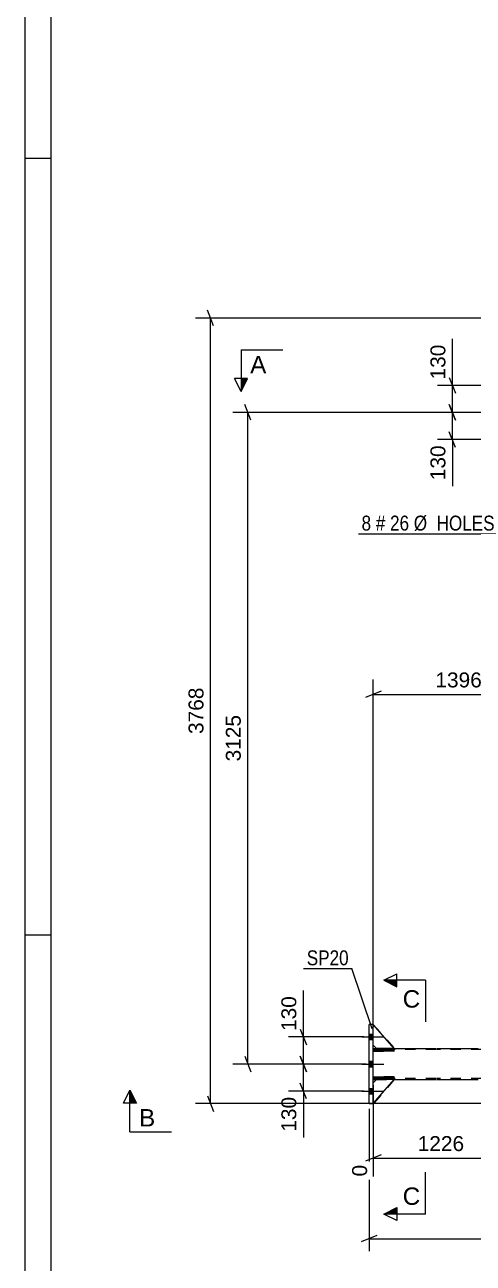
# Model space of a CAD drawing. Header units: millimetres. Extents: x -123 to 718, y -398 to 196.
# Drawn here: x -122.5 to -36.5, y -163.2 to 74.4 of the extents above; entities that cross this region are included whole.
import ezdxf

# ---------------------------------------------------------------- set-up
doc = ezdxf.new("R2010")
doc.units = ezdxf.units.MM
doc.linetypes.add('DXK_LINE_DOT2', pattern=[3.9198, 1.9599, -1.9599])
doc.styles.add('Arial', font='ARIAL.TTF', dxfattribs={"height": 0.2})
doc.styles.add('Arial Narrow', font='ARIALN.TTF', dxfattribs={"height": 0.2})

# ---------------------------------------------------------------- blocks, each defined once
blk = doc.blocks.new('Unknown-318464438-1115')
at = {"color": 5, "linetype": 'Continuous'}
for p, q in [((-122.51, 195.71), (-122.51, -398.29)), ((-117.51, 190.71), (-117.51, -393.29)), ((-117.51, 48.71), (-122.51, 48.71)), ((-117.51, -100.29), (-122.51, -100.29))]:
    blk.add_line(p, q, dxfattribs=at)
blk = doc.blocks.new('Bolt-318464438-3816 - 3652')
at = {"linetype": 'Continuous'}
for points in [[(-55.67, -120.33), (-55.67, -119.29), (-56.47, -119.29), (-56.47, -120.33)], [(-55.67, -120.33), (-55.67, -119.29), (-56.47, -119.29), (-56.47, -120.33)], [(-55.67, -120.33), (-55.67, -119.29), (-56.47, -119.29), (-56.47, -120.33)], [(-55.67, -125.53), (-55.67, -124.49), (-56.47, -124.49), (-56.47, -125.53)], [(-55.67, -125.53), (-55.67, -124.49), (-56.47, -124.49), (-56.47, -125.53)], [(-55.67, -130.73), (-55.67, -129.69), (-56.47, -129.69), (-56.47, -130.73)], [(-55.67, -130.73), (-55.67, -129.69), (-56.47, -129.69), (-56.47, -130.73)], [(-55.67, -130.73), (-55.67, -129.69), (-56.47, -129.69), (-56.47, -130.73)]]:
    blk.add_hatch(color=1, dxfattribs=at).paths.add_polyline_path(points)
at = {"color": 1, "linetype": 'Continuous'}
for p, q in [((-57.87, -119.81), (-53.67, -119.81)), ((-57.87, -119.81), (-53.67, -119.81)), ((-57.87, -119.81), (-53.67, -119.81)), ((-56.47, -119.29), (-55.67, -119.29)), ((-56.47, -119.29), (-55.67, -119.29)), ((-56.47, -119.29), (-55.67, -119.29)), ((-56.47, -120.33), (-55.67, -120.33)), ((-56.47, -120.33), (-55.67, -120.33)), ((-56.47, -120.33), (-55.67, -120.33)), ((-57.87, -125.01), (-53.67, -125.01)), ((-57.87, -125.01), (-53.67, -125.01)), ((-56.47, -124.49), (-55.67, -124.49)), ((-56.47, -124.49), (-55.67, -124.49)), ((-56.47, -125.53), (-55.67, -125.53)), ((-56.47, -125.53), (-55.67, -125.53)), ((-57.87, -130.21), (-53.67, -130.21)), ((-57.87, -130.21), (-53.67, -130.21)), ((-57.87, -130.21), (-53.67, -130.21)), ((-56.47, -129.69), (-55.67, -129.69)), ((-56.47, -129.69), (-55.67, -129.69)), ((-56.47, -129.69), (-55.67, -129.69)), ((-56.47, -130.73), (-55.67, -130.73)), ((-56.47, -130.73), (-55.67, -130.73)), ((-56.47, -130.73), (-55.67, -130.73))]:
    blk.add_line(p, q, dxfattribs=at)
blk = doc.blocks.new('Part-318464438-3774 - 3652')
at = {"color": 2, "linetype": 'Continuous'}
for p, q in [((-55.67, -122.01), (-55.07, -122.01)), ((-51.67, -122.01), (-43.67, -122.01)), ((-43.57, -122.01), (-35.57, -122.01)), ((-55.67, -128.01), (-55.07, -128.01)), ((-51.67, -128.01), (-43.67, -128.01)), ((-43.57, -128.01), (-35.57, -128.01))]:
    blk.add_line(p, q, dxfattribs=at)
at = {"color": 7, "linetype": 'DXK_LINE_DOT2'}
for p, q in [((-55.67, -128.01), (-55.67, -122.01)), ((-43.67, -122.25), (-55.67, -122.25)), ((-55.07, -122.01), (-51.67, -122.01)), ((619.65, -122.24), (-43.57, -122.25)), ((-43.67, -127.77), (-55.67, -127.77)), ((-55.07, -128.01), (-51.67, -128.01)), ((619.65, -127.76), (-43.57, -127.77))]:
    blk.add_line(p, q, dxfattribs=at)
blk = doc.blocks.new('Part-318464438-4261 - 3652')
at = {"color": 7, "linetype": 'DXK_LINE_DOT2'}
for p, q in [((-51.67, -127.45), (-55.67, -127.45)), ((-55.67, -127.45), (-55.67, -127.77)), ((-55.67, -127.77), (-51.67, -127.77)), ((-55.07, -127.77), (-55.07, -127.45)), ((-51.67, -127.77), (-51.67, -127.45))]:
    blk.add_line(p, q, dxfattribs=at)
blk = doc.blocks.new('Part-318464438-4124 - 3652')
at = {"color": 2, "linetype": 'Continuous'}
for p, q in [((-56.47, -132.61), (-56.47, -117.41)), ((-55.67, -117.41), (-56.47, -117.41)), ((-55.67, -132.61), (-55.67, -117.41)), ((-56.47, -132.61), (-55.67, -132.61))]:
    blk.add_line(p, q, dxfattribs=at)
blk = doc.blocks.new('Part-318464438-4076 - 3652')
at = {"color": 2, "linetype": 'Continuous'}
for p, q in [((-55.07, -128.01), (-55.67, -128.61)), ((-55.67, -132.61), (-51.67, -128.01)), ((-51.67, -128.01), (-55.07, -128.01))]:
    blk.add_line(p, q, dxfattribs=at)
at = {"color": 7, "linetype": 'DXK_LINE_DOT2'}
blk.add_line((-55.67, -132.61), (-55.67, -128.61), dxfattribs=at)
blk = doc.blocks.new('Part-318464438-4078 - 3652')
at = {"color": 2, "linetype": 'Continuous'}
for p, q in [((-51.67, -122.01), (-55.67, -117.41)), ((-55.07, -122.01), (-55.67, -121.41)), ((-51.67, -122.01), (-55.07, -122.01))]:
    blk.add_line(p, q, dxfattribs=at)
at = {"color": 7, "linetype": 'DXK_LINE_DOT2'}
blk.add_line((-55.67, -121.41), (-55.67, -117.41), dxfattribs=at)
blk = doc.blocks.new('Part-318464438-4081 - 3652')
at = {"color": 7, "linetype": 'DXK_LINE_DOT2'}
for p, q in [((-51.67, -122.25), (-55.67, -122.25)), ((-55.67, -122.25), (-55.67, -122.57)), ((-55.67, -122.57), (-51.67, -122.57)), ((-55.07, -122.57), (-55.07, -122.25)), ((-51.67, -122.57), (-51.67, -122.25))]:
    blk.add_line(p, q, dxfattribs=at)
blk = doc.blocks.new('Part-318464438-4090 - 3652')
at = {"color": 7, "linetype": 'DXK_LINE_DOT2'}
for p, q in [((-55.67, -128.61), (-55.07, -128.01)), ((-51.67, -128.01), (-55.67, -132.61)), ((-55.07, -128.01), (-51.67, -128.01)), ((-55.67, -132.61), (-55.67, -128.61))]:
    blk.add_line(p, q, dxfattribs=at)
blk = doc.blocks.new('Part-318464438-4258 - 3652')
at = {"color": 7, "linetype": 'DXK_LINE_DOT2'}
for p, q in [((-55.67, -121.41), (-55.67, -117.41)), ((-55.67, -117.41), (-51.67, -122.01)), ((-55.07, -122.01), (-55.67, -121.41)), ((-51.67, -122.01), (-55.07, -122.01))]:
    blk.add_line(p, q, dxfattribs=at)
blk = doc.blocks.new('Part-318464438-4259 - 3652')
at = {"color": 2, "linetype": 'Continuous'}
for p, q in [((-55.67, -127.77), (-55.67, -127.45)), ((-55.67, -127.45), (-51.67, -127.45)), ((-51.67, -127.77), (-55.67, -127.77)), ((-51.67, -127.53), (-51.67, -127.45)), ((-51.67, -127.77), (-51.67, -127.53))]:
    blk.add_line(p, q, dxfattribs=at)
at = {"color": 7, "linetype": 'DXK_LINE_DOT2'}
for p, q in [((-55.07, -127.77), (-55.07, -127.45)), ((-51.67, -127.53), (-51.67, -127.53))]:
    blk.add_line(p, q, dxfattribs=at)
blk = doc.blocks.new('Part-318464438-4260 - 3652')
at = {"color": 2, "linetype": 'Continuous'}
for p, q in [((-55.67, -122.57), (-55.67, -122.25)), ((-55.67, -122.25), (-51.67, -122.25)), ((-51.67, -122.57), (-55.67, -122.57)), ((-51.67, -122.49), (-51.67, -122.25)), ((-51.67, -122.57), (-51.67, -122.49))]:
    blk.add_line(p, q, dxfattribs=at)
at = {"color": 7, "linetype": 'DXK_LINE_DOT2'}
for p, q in [((-55.07, -122.57), (-55.07, -122.25)), ((-51.67, -122.49), (-51.67, -122.49))]:
    blk.add_line(p, q, dxfattribs=at)
blk = doc.blocks.new('StraightDimension-318464438-4602 - 3652')
at = {"color": 7, "linetype": 'Continuous'}
for p, q in [((-56.47, -133.61), (-56.47, -160.93)), ((-54.97, -157.93), (-57.97, -159.13)), ((-56.47, -158.53), (650.04, -158.53))]:
    blk.add_line(p, q, dxfattribs=at)
blk = doc.blocks.new('StraightDimension-318464438-5022 - 3652')
at = {"color": 7, "linetype": 'Continuous'}
for p, q in [((-79.14, -1.5), (-80.34, 1.5)), ((-24.78, 0), (-82.59, 0)), ((-79.74, -125.01), (-79.74, 0)), ((-80.34, -123.51), (-79.14, -126.51)), ((-57.47, -125.01), (-82.59, -125.01))]:
    blk.add_line(p, q, dxfattribs=at)
at = {"color": 0}
blk.add_wipeout([(-80.49, -57.46), (-84.69, -57.46), (-84.69, -67.55), (-80.49, -67.55)], dxfattribs=at)
at = {"color": 3, "style": 'Arial'}
blk.add_text('3125', height=2.865, rotation=90.0002, dxfattribs=at).set_placement((-81.09, -66.95))
blk = doc.blocks.new('StraightDimension-318464438-5593 - 3652')
at = {"color": 7, "linetype": 'Continuous'}
for p, q in [((-69.69, -123.51), (-68.49, -126.51)), ((-57.07, -125.01), (-71.94, -125.01)), ((-69.09, -130.21), (-69.09, -125.01)), ((-57.47, -130.21), (-71.94, -130.21)), ((-68.49, -131.71), (-69.69, -128.71))]:
    blk.add_line(p, q, dxfattribs=at)
at = {"color": 0}
blk.add_wipeout([(-69.84, -130.73), (-74.04, -130.73), (-74.04, -138.6), (-69.84, -138.6)], dxfattribs=at)
at = {"color": 7, "linetype": 'Continuous'}
blk.add_line((-69.09, -130.21), (-69.09, -139.13), dxfattribs=at)
blk.add_line((-69.09, -130.21), (-69.09, -139.13), dxfattribs=at)
at = {"color": 3, "style": 'Arial'}
blk.add_text('130', height=2.865, rotation=90.0002, dxfattribs=at).set_placement((-70.44, -138))
blk = doc.blocks.new('StraightDimension-318464438-5583 - 3652')
at = {"color": 7, "linetype": 'Continuous'}
for p, q in [((-69.69, -118.31), (-68.49, -121.31)), ((-57.47, -119.81), (-71.94, -119.81)), ((-69.09, -125.01), (-69.09, -119.81)), ((-68.49, -126.51), (-69.69, -123.51)), ((-57.07, -125.01), (-71.94, -125.01))]:
    blk.add_line(p, q, dxfattribs=at)
at = {"color": 0}
blk.add_wipeout([(-69.84, -111.41), (-74.04, -111.41), (-74.04, -119.28), (-69.84, -119.28)], dxfattribs=at)
at = {"color": 7, "linetype": 'Continuous'}
blk.add_line((-69.09, -119.81), (-69.09, -110.89), dxfattribs=at)
blk.add_line((-69.09, -119.81), (-69.09, -110.89), dxfattribs=at)
at = {"color": 3, "style": 'Arial'}
blk.add_text('130', height=2.865, rotation=90.0002, dxfattribs=at).set_placement((-70.44, -118.68))
blk = doc.blocks.new('StraightDimension-318464438-4996 - 3652')
at = {"color": 7, "linetype": 'Continuous'}
for p, q in [((-25.38, 5.2), (-43.35, 5.2)), ((-41.1, 6.7), (-39.9, 3.7)), ((-40.5, 0), (-40.5, 5.2)), ((-39.9, -1.5), (-41.1, 1.5)), ((-24.78, 0), (-43.35, 0))]:
    blk.add_line(p, q, dxfattribs=at)
at = {"color": 0}
blk.add_wipeout([(-41.25, 13.6), (-45.45, 13.6), (-45.45, 5.72), (-41.25, 5.72)], dxfattribs=at)
at = {"color": 7, "linetype": 'Continuous'}
blk.add_line((-40.5, 5.2), (-40.5, 14.12), dxfattribs=at)
blk.add_line((-40.5, 5.2), (-40.5, 14.12), dxfattribs=at)
at = {"color": 3, "style": 'Arial'}
blk.add_text('130', height=2.865, rotation=90.0002, dxfattribs=at).set_placement((-41.85, 6.33))
blk = doc.blocks.new('StraightDimension-318464438-4988 - 3652')
at = {"color": 7, "linetype": 'Continuous'}
for p, q in [((-41.1, 1.5), (-39.9, -1.5)), ((-24.78, 0), (-43.35, 0)), ((-40.5, -5.2), (-40.5, 0)), ((-39.9, -6.7), (-41.1, -3.7)), ((-25.4, -5.2), (-43.35, -5.2))]:
    blk.add_line(p, q, dxfattribs=at)
at = {"color": 0}
blk.add_wipeout([(-41.25, -5.73), (-45.45, -5.73), (-45.45, -13.6), (-41.25, -13.6)], dxfattribs=at)
at = {"color": 7, "linetype": 'Continuous'}
blk.add_line((-40.5, -5.2), (-40.5, -14.12), dxfattribs=at)
blk.add_line((-40.5, -5.2), (-40.5, -14.12), dxfattribs=at)
at = {"color": 3, "style": 'Arial'}
blk.add_text('130', height=2.865, rotation=90.0002, dxfattribs=at).set_placement((-41.85, -13))
blk = doc.blocks.new('StraightDimension-318464438-4552 - 3652')
at = {"color": 7, "linetype": 'Continuous'}
for p, q in [((-86.29, 16.62), (-87.49, 19.62)), ((-24.26, 18.12), (-89.74, 18.12)), ((-86.89, -132.6), (-86.89, 18.12)), ((48.9, -132.6), (-89.74, -132.6)), ((-87.49, -131.1), (-86.29, -134.1))]:
    blk.add_line(p, q, dxfattribs=at)
at = {"color": 0}
blk.add_wipeout([(-87.64, -52.19), (-91.84, -52.19), (-91.84, -62.29), (-87.64, -62.29)], dxfattribs=at)
at = {"color": 3, "style": 'Arial'}
blk.add_text('3768', height=2.865, rotation=90.0002, dxfattribs=at).set_placement((-88.24, -61.69))
blk = doc.blocks.new('StraightDimension-318464438-5629 - 3652')
at = {"color": 7, "linetype": 'Continuous'}
for p, q in [((-22.98, -4), (-22.98, -56.5)), ((-55.67, -121.01), (-55.67, -51.25)), ((-54.17, -53.5), (-57.17, -54.7)), ((-55.67, -54.1), (-22.98, -54.1)), ((-24.48, -54.7), (-21.48, -53.5))]:
    blk.add_line(p, q, dxfattribs=at)
at = {"color": 0}
blk.add_wipeout([(-34.28, -53.35), (-34.28, -49.15), (-44.37, -49.15), (-44.37, -53.35)], dxfattribs=at)
at = {"color": 3, "style": 'Arial'}
blk.add_text('1396', height=2.865, dxfattribs=at).set_placement((-43.77, -52.75))
blk = doc.blocks.new('StraightDimension-318464438-5533 - 3652')
at = {"color": 7, "linetype": 'Continuous'}
for p, q in [((-29.75, -123.01), (-29.75, -153.26)), ((-55.67, -129.01), (-55.67, -146.59)), ((-54.17, -142.46), (-57.17, -143.66)), ((-31.25, -143.66), (-28.25, -142.46)), ((-55.67, -143.06), (-29.75, -143.06))]:
    blk.add_line(p, q, dxfattribs=at)
at = {"color": 0}
blk.add_wipeout([(-37.66, -142.31), (-37.66, -138.11), (-47.76, -138.11), (-47.76, -142.31)], dxfattribs=at)
at = {"color": 0, "linetype": 'Continuous'}
for points in [[(-56.27, -143.76), (-60.47, -143.76), (-60.47, -147.19), (-56.27, -147.19)], [(-30.35, -143.76), (-34.55, -143.76), (-34.55, -153.86), (-30.35, -153.86)]]:
    blk.add_wipeout(points, dxfattribs=at)
at = {"color": 3, "style": 'Arial'}
blk.add_text('1226', height=2.865, dxfattribs=at).set_placement((-47.16, -141.71))
at = {"color": 3, "linetype": 'Continuous', "style": 'Arial'}
for s, height, p in [('0', 2.87, (-56.87, -146.59)), ('1226', 2.865, (-30.95, -153.26))]:
    blk.add_text(s, height=height, rotation=90.0002, dxfattribs=at).set_placement(p)
blk = doc.blocks.new('SectionMark-318464438-5719 - 3652')
at = {"color": 6, "linetype": 'Continuous'}
for p, q in [((-81.04, 12), (-81.04, 4)), ((-81.04, 4), (-82.29, 6.5))]:
    blk.add_line(p, q, dxfattribs=at)
at = {"color": 0, "linetype": 'Continuous'}
blk.add_wipeout([(-76.18, 7.5), (-76.18, 11), (-79.29, 11), (-79.29, 7.5)], dxfattribs=at)
at = {"linetype": 'Continuous'}
blk.add_hatch(color=6, dxfattribs=at).paths.add_polyline_path([(-81.04, 6.5), (-79.79, 6.5), (-81.04, 4)])
at = {"color": 6, "linetype": 'Continuous'}
for p, q in [((-81.04, 12), (-73.04, 12)), ((-79.79, 6.5), (-82.29, 6.5)), ((-81.04, 4), (-79.79, 6.5))]:
    blk.add_line(p, q, dxfattribs=at)
at = {"color": 3, "linetype": 'Continuous', "style": 'Arial'}
blk.add_text('A', height=3.34, dxfattribs=at).set_placement((-79.29, 7.5))
blk = doc.blocks.new('Mark-318464438-4120 - 3652')
at = {"color": 0}
blk.add_wipeout([(-60.39, -106.07), (-60.39, -103.07), (-68.43, -103.07), (-68.43, -106.07)], dxfattribs=at)
blk.add_wipeout([(-60.39, -106.07), (-60.39, -103.07), (-68.43, -103.07), (-68.43, -106.07)], dxfattribs=at)
at = {"color": 30, "linetype": 'Continuous'}
for p in [(-69.03, -106.67), (-55.92, -118.24)]:
    blk.add_line(p, (-59.79, -106.67), dxfattribs=at)
at = {"color": 3, "style": 'Arial Narrow'}
blk.add_text('SP20', height=2.863, dxfattribs=at).set_placement((-68.43, -106.07))
blk = doc.blocks.new('SectionMark-318464438-5717 - 3652')
at = {"color": 6, "linetype": 'Continuous'}
for p in [(-103.6, -132.5), (-102.35, -138)]:
    blk.add_line(p, (-102.35, -130), dxfattribs=at)
at = {"color": 0, "linetype": 'Continuous'}
blk.add_wipeout([(-97.49, -137), (-97.49, -133.5), (-100.6, -133.5), (-100.6, -137)], dxfattribs=at)
at = {"linetype": 'Continuous'}
blk.add_hatch(color=6, dxfattribs=at).paths.add_polyline_path([(-101.1, -132.5), (-102.35, -132.5), (-102.35, -130)])
at = {"color": 6, "linetype": 'Continuous'}
for p, q in [((-102.35, -130), (-101.1, -132.5)), ((-101.1, -132.5), (-103.6, -132.5)), ((-102.35, -138), (-94.35, -138))]:
    blk.add_line(p, q, dxfattribs=at)
at = {"color": 3, "linetype": 'Continuous', "style": 'Arial'}
blk.add_text('B', height=3.34, dxfattribs=at).set_placement((-100.6, -137))
blk = doc.blocks.new('SectionMark-318464438-5713 - 3652')
at = {"color": 6, "linetype": 'Continuous'}
for p, q in [((-53.67, -108.94), (-51.17, -107.69)), ((-45.67, -108.94), (-53.67, -108.94)), ((-45.67, -153.79), (-53.67, -153.79)), ((-51.17, -155.04), (-53.67, -153.79))]:
    blk.add_line(p, q, dxfattribs=at)
at = {"color": 0, "linetype": 'Continuous'}
for points in [[(-46.67, -114.19), (-46.67, -110.69), (-50.04, -110.69), (-50.04, -114.19)], [(-46.67, -152.04), (-46.67, -148.54), (-50.04, -148.54), (-50.04, -152.04)]]:
    blk.add_wipeout(points, dxfattribs=at)
at = {"linetype": 'Continuous'}
for points in [[(-51.17, -108.94), (-51.17, -110.19), (-53.67, -108.94)], [(-51.17, -152.54), (-51.17, -153.79), (-53.67, -153.79)]]:
    blk.add_hatch(color=6, dxfattribs=at).paths.add_polyline_path(points)
at = {"color": 6, "linetype": 'Continuous'}
for p, q in [((-53.67, -108.94), (-51.17, -110.19)), ((-51.17, -110.19), (-51.17, -107.69)), ((-45.67, -108.94), (-45.67, -116.94)), ((-45.67, -153.79), (-45.67, -145.79)), ((-53.67, -153.79), (-51.17, -152.54)), ((-51.17, -152.54), (-51.17, -155.04))]:
    blk.add_line(p, q, dxfattribs=at)
at = {"color": 3, "linetype": 'Continuous', "style": 'Arial'}
for p in [(-50.04, -114.19), (-50.04, -152.04)]:
    blk.add_text('C', height=3.34, dxfattribs=at).set_placement(p)
blk = doc.blocks.new('Mark-318464438-7895 - 3652')
at = {"color": 0}
blk.add_wipeout([(-56.09, -22.66), (-56.09, -19.66), (-57.92, -19.66), (-57.92, -22.66)], dxfattribs=at)
blk.add_wipeout([(-56.09, -22.66), (-56.09, -19.66), (-57.92, -19.66), (-57.92, -22.66)], dxfattribs=at)
blk.add_wipeout([(-53.36, -22.66), (-53.36, -19.66), (-55.19, -19.66), (-55.19, -22.66)], dxfattribs=at)
blk.add_wipeout([(-53.36, -22.66), (-53.36, -19.66), (-55.19, -19.66), (-55.19, -22.66)], dxfattribs=at)
at = {"color": 3, "style": 'Arial Narrow'}
blk.add_text('8', height=2.86, dxfattribs=at).set_placement((-57.92, -22.66))
at = {"color": 0}
blk.add_wipeout([(-48.81, -22.66), (-48.81, -19.66), (-52.46, -19.66), (-52.46, -22.66)], dxfattribs=at)
blk.add_wipeout([(-48.81, -22.66), (-48.81, -19.66), (-52.46, -19.66), (-52.46, -22.66)], dxfattribs=at)
at = {"color": 3, "style": 'Arial Narrow'}
blk.add_text('#', height=2.86, dxfattribs=at).set_placement((-55.19, -22.66))
at = {"color": 0}
blk.add_wipeout([(-32.38, -22.66), (-32.38, -19.66), (-47.91, -19.66), (-47.91, -22.66)], dxfattribs=at)
blk.add_wipeout([(-32.38, -22.66), (-32.38, -19.66), (-47.91, -19.66), (-47.91, -22.66)], dxfattribs=at)
at = {"color": 7, "linetype": 'Continuous'}
for p in [(-23.78, -5.2), (-58.52, -23.26)]:
    blk.add_line(p, (-31.78, -23.26), dxfattribs=at)
at = {"color": 3, "style": 'Arial Narrow'}
for s, p in [('26', (-52.46, -22.66)), ('Ø  HOLES', (-47.91, -22.66))]:
    blk.add_text(s, height=2.863, dxfattribs=at).set_placement(p)

msp = doc.modelspace()

# ---------------------------------------------------------------- block references
for name in ['Unknown-318464438-1115', 'Part-318464438-4124 - 3652', 'Part-318464438-4078 - 3652', 'Part-318464438-4258 - 3652', 'Bolt-318464438-3816 - 3652', 'Part-318464438-3774 - 3652', 'Part-318464438-4081 - 3652', 'Part-318464438-4260 - 3652', 'Part-318464438-4261 - 3652', 'Part-318464438-4259 - 3652', 'Part-318464438-4076 - 3652', 'Part-318464438-4090 - 3652']:
    msp.add_blockref(name, (0, 0))

# ---------------------------------------------------------------- next in the draw order: block references
msp.add_blockref('StraightDimension-318464438-4602 - 3652', (0, 0))

# ---------------------------------------------------------------- next in the draw order: block references
msp.add_blockref('StraightDimension-318464438-5022 - 3652', (0, 0))

# ---------------------------------------------------------------- next in the draw order: block references
for name in ['StraightDimension-318464438-4996 - 3652', 'StraightDimension-318464438-5593 - 3652']:
    msp.add_blockref(name, (0, 0))

# ---------------------------------------------------------------- next in the draw order: block references
for name in ['StraightDimension-318464438-4988 - 3652', 'StraightDimension-318464438-5583 - 3652']:
    msp.add_blockref(name, (0, 0))

# ---------------------------------------------------------------- next in the draw order: block references
msp.add_blockref('StraightDimension-318464438-4552 - 3652', (0, 0))

# ---------------------------------------------------------------- next in the draw order: block references
for name in ['SectionMark-318464438-5719 - 3652', 'StraightDimension-318464438-5629 - 3652', 'StraightDimension-318464438-5533 - 3652']:
    msp.add_blockref(name, (0, 0))

# ---------------------------------------------------------------- next in the draw order: block references
for name in ['Mark-318464438-7895 - 3652', 'Mark-318464438-4120 - 3652', 'SectionMark-318464438-5717 - 3652']:
    msp.add_blockref(name, (0, 0))

# ---------------------------------------------------------------- next in the draw order: block references
msp.add_blockref('SectionMark-318464438-5713 - 3652', (0, 0))

doc.saveas('drawing.dxf')
